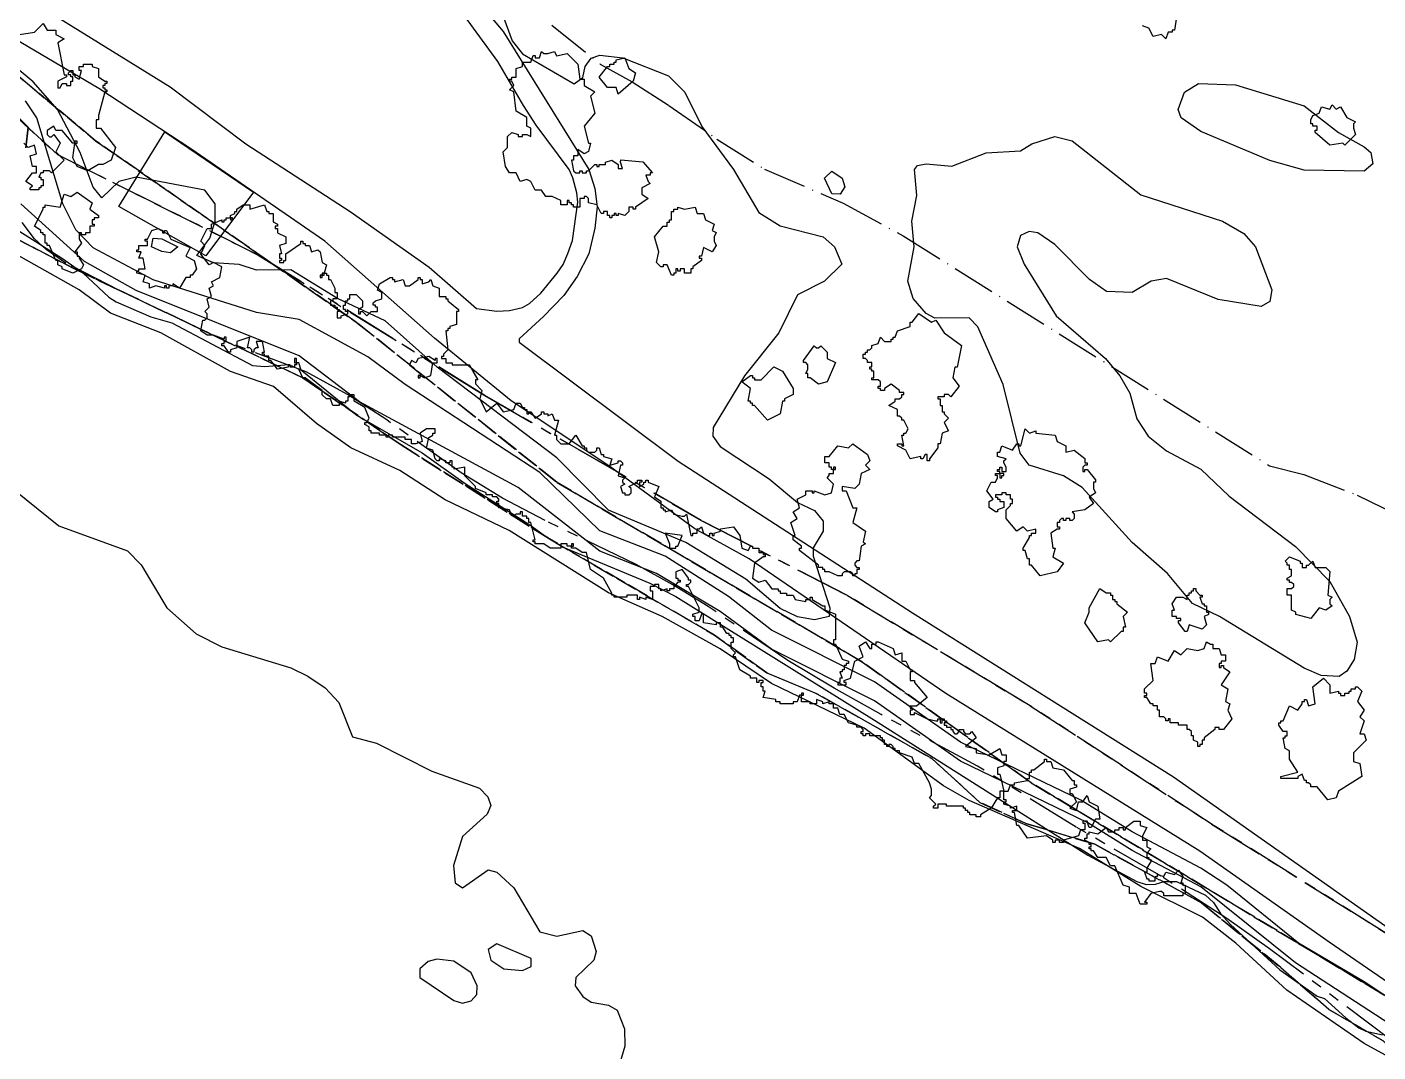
# Model space of a CAD drawing. Header units: metres. Extents: x -400 to 800, y -650 to 500.
# Drawn here: x 329.3 to 487.8, y 183.4 to 303.6 of the extents above; entities that cross this region are included whole.
import ezdxf

# ---------------------------------------------------------------- set-up
doc = ezdxf.new("R2010")
doc.units = ezdxf.units.M
doc.header["$LTSCALE"] = 2
for name, pattern in [('DASHDOT', [3.556, 2.54, -0.508, 0, -0.508]), ('DASHED', [1.524, 1.27, -0.254]), ('PHANTOM', [6.35, 3.175, -0.635, 0.635, -0.635, 0.635, -0.635])]:
    doc.linetypes.add(name, pattern=pattern)
for name, color, linetype in [('SITE-FLOOD-LIMIT', 5, 'DASHED'), ('SITE-PATH', 84, 'CONTINUOUS'), ('SITE-PROPERTY', 7, 'PHANTOM'), ('SITE-ROAD-GRAVEL', 32, 'CONTINUOUS'), ('SITE-SETBACK-WATER', 1, 'DASHDOT'), ('SITE-TREE-CANOPY', 94, 'CONTINUOUS'), ('SITE-WATER-EDGE', 5, 'CONTINUOUS'), ('TOPO-CONTOUR-MAJOR', 8, 'CONTINUOUS'), ('TOPO-CONTOUR-MINOR', 9, 'CONTINUOUS')]:
    doc.layers.add(name, color=color, linetype=linetype)

msp = doc.modelspace()

# ---------------------------------------------------------------- linework, layer by layer
at = {"layer": 'SITE-FLOOD-LIMIT'}
for points in [[(603.5, 79.19), (581.12, 109.23), (563.36, 131.27), (532.75, 157.95), (509.95, 177.25), (447.14, 214.98), (427.34, 229.14), (391.5, 250.21), (367.92, 269.01), (337.35, 290.27), (322.37, 302.81)], [(322.37, 302.81), (337.35, 290.27), (367.92, 269.01), (391.5, 250.21), (427.34, 229.14), (447.14, 214.98), (509.95, 177.25), (532.75, 157.95), (563.36, 131.27), (581.12, 109.23), (603.5, 79.19)], [(327.7, 293.6), (329.42, 291.88), (329.18, 289.43)], [(329.18, 289.43), (329.42, 291.88), (327.7, 293.6)], [(328.32, 278.64), (334.94, 275.21), (361.66, 262.46), (373.19, 254.61), (390.6, 243.58), (409.97, 232.3), (416.1, 227.88), (421.98, 225.43), (435.47, 217.83), (441.11, 212.68), (446.5, 210.23), (454.59, 207.78), (467.1, 200.91), (476.42, 193.31), (482.05, 188.41), (488.43, 184.73), (494.31, 179.09), (505.35, 171.49), (533.06, 149.42), (539.92, 142.06), (561.5, 120.24), (568.85, 111.91), (576.95, 100.87), (592.64, 78.56)], [(592.64, 78.56), (576.95, 100.87), (568.85, 111.91), (561.5, 120.24), (539.92, 142.06), (533.06, 149.42), (505.35, 171.49), (494.31, 179.09), (488.43, 184.73), (482.05, 188.41), (476.42, 193.31), (467.1, 200.91), (454.59, 207.78), (446.5, 210.23), (441.11, 212.68), (435.47, 217.83), (421.98, 225.43), (416.1, 227.88), (409.97, 232.3), (390.6, 243.58), (373.19, 254.61), (361.66, 262.46), (334.94, 275.21), (328.32, 278.64)]]:
    msp.add_lwpolyline(points, dxfattribs=at)
at = {"layer": 'SITE-PATH'}
for points in [[(378.86, 310.55), (385.18, 303.08), (395.21, 286.91), (395.92, 284.69), (396.21, 282.54), (395.93, 280.01), (395.22, 277.01), (393.84, 274.37), (392.27, 272.11), (389.91, 269.68), (387.05, 267.06), (387.04, 266.64), (405.71, 252.7), (433.2, 234.91), (463.81, 215.67), (508.81, 184.08)], [(330.1, 306.5), (346.11, 296.61), (354.97, 289.9), (367.21, 281.99), (376.48, 275.43), (382.05, 270.6), (384.43, 270.27), (385.92, 270.38), (387.43, 270.7), (388.28, 271.17), (389.6, 272.39), (391.51, 274.75), (392.2, 275.77), (392.76, 277.04), (393.31, 278.56), (393.92, 283.08), (393.82, 284.17), (393.35, 285.93), (392.9, 286.9), (389.03, 292.11), (387.54, 294.42), (384.53, 299.56), (380.63, 304.9)], [(595.91, 89.56), (589.87, 98.51), (583.58, 107.09), (576.66, 115.99), (568.11, 126.19), (548.11, 145.34), (528.35, 162.3), (496.1, 186.69), (482.07, 196.3), (466.93, 206.98), (437.11, 225.46), (414.02, 241.23), (407.65, 244.77), (397.67, 252.08), (386.11, 259.79), (377.11, 267.12), (364.23, 278.48), (348.51, 289.34), (337.71, 296.41), (325.67, 303.46)]]:
    msp.add_lwpolyline(points, dxfattribs=at)
at = {"layer": 'SITE-PROPERTY'}
for points in [[(306.77, 312.69), (332.86, 288.64), (356.42, 276.87), (383.01, 260.4), (408.41, 245.76), (425.59, 236.93), (447.01, 224.02), (468.48, 210.03), (489.06, 197.17), (511.79, 180.42), (532.69, 163.51), (556.63, 140.42), (580.03, 115.54), (620.81, 58.51)], [(620.81, 58.51), (580.03, 115.54), (556.63, 140.42), (532.69, 163.51), (511.79, 180.42), (489.06, 197.17), (468.48, 210.03), (447.01, 224.02), (425.59, 236.93), (408.41, 245.76), (383.01, 260.4), (356.42, 276.87), (332.86, 288.64), (306.77, 312.69)], [(489.24, 184.9), (475.1, 195.53), (470.09, 199.07), (462.37, 204.04), (452.41, 209.78), (440.83, 216.95), (429.51, 222.99), (424.02, 226.1), (418.59, 229.34), (409.24, 235.64), (405.06, 238.18), (400.76, 240.57), (390.1, 245.74), (385.09, 248.38), (380.25, 251.33), (371.51, 257.53), (366.89, 260.51), (362.06, 263.16), (352.92, 266.62), (340.17, 272.7), (333.87, 275.92), (331.55, 277.52), (330.18, 278.77), (328.73, 280.68)]]:
    msp.add_lwpolyline(points, dxfattribs=at)
at = {"layer": 'SITE-ROAD-GRAVEL'}
msp.add_lwpolyline([(350.27, 276.78), (340.09, 282.57), (345.46, 291.33), (355.86, 284.25)], close=True, dxfattribs=at)
at = {"layer": 'SITE-SETBACK-WATER'}
msp.add_lwpolyline([(390.89, 303.83), (396.56, 299.27), (400.29, 297.18), (404.62, 294.42), (410.25, 290.47), (415.83, 286.95), (425.07, 282.94), (432.09, 279.13), (475.1, 252.16), (479.12, 251.12), (485.39, 248.72), (490.93, 246.01)], dxfattribs=at)
at = {"layer": 'SITE-TREE-CANOPY'}
for points in [[(464.18, 304.75), (463.93, 303.24), (463.68, 303.24), (463.68, 302.99), (463.18, 302.99), (462.93, 302.24), (462.43, 302.74), (461.43, 302.49), (460.93, 303.49), (460.18, 303.74)], [(328.43, 302.74), (330.18, 303), (331.18, 304), (331.68, 303.24), (332.68, 303.24), (332.68, 302.74), (333.68, 302.24), (332.93, 301.74), (333.68, 297.99), (333.93, 297.99), (333.93, 297.75), (332.93, 297.25), (332.93, 296.49), (333.18, 296.49), (333.43, 296.99), (333.93, 296.99), (333.93, 296.75), (334.43, 296.75), (334.43, 297.25), (334.68, 297.25), (334.68, 297.75), (334.43, 297.75), (334.43, 297.99), (334.18, 297.99), (334.18, 298.25), (334.43, 298.49), (334.68, 298.49), (334.68, 297.99), (334.93, 297.99), (334.93, 297.75), (335.43, 297.49), (335.68, 298.49), (335.43, 298.49), (335.43, 298.99), (335.93, 298.99), (335.93, 299.25), (336.93, 299.25), (336.93, 298.99), (337.68, 298.75), (337.68, 297.75), (338.43, 297.25), (338.68, 297.25), (338.68, 296.99), (338.43, 296.99), (338.43, 296.74), (338.18, 296.74), (338.18, 296.49), (338.43, 296.49), (338.43, 296.24), (338.68, 296.24), (338.68, 295.99), (338.43, 295.99), (337.68, 293.24), (337.68, 292.74), (337.43, 292.74), (337.43, 291.74), (337.93, 291.74), (339.68, 289.49), (339.18, 287.99), (338.18, 287.49), (337.68, 287.49), (336.43, 286.74), (335.18, 287.25), (334.68, 288.25), (334.93, 289.99), (334.68, 289.99), (333.43, 291.49), (332.68, 291.49), (332.43, 292), (331.68, 291.49), (331.68, 290.99), (331.93, 290.74), (332.18, 290.74), (332.43, 290.99), (333.18, 289.99), (332.68, 288.99), (333.68, 287.99), (332.18, 286.49), (331.93, 286.74), (331.18, 286.74), (331.18, 286.49), (330.93, 286.49), (330.68, 285.99), (330.93, 285.99), (330.93, 285.74), (331.18, 285.74), (331.18, 284.99), (330.93, 284.99), (330.93, 284.74), (330.68, 284.74), (330.68, 284.5), (329.68, 284.5), (329.68, 284.74), (329.93, 284.99), (329.18, 285.49), (329.93, 286.49), (330.43, 286.49), (330.43, 287.25), (329.93, 287.25), (329.68, 288.49), (330.43, 288.75), (330.18, 289.74), (329.43, 289.49), (328.93, 289.99)]]:
    msp.add_lwpolyline(points, dxfattribs=at)
for points in [[(402.68, 286.5), (402.43, 286.5), (402.43, 286.24), (401.93, 286.24), (402.18, 285.49), (402.43, 285.24), (401.43, 284.74), (401.43, 283.99), (402.18, 283.49), (400.68, 282.49), (400.68, 282.25), (400.43, 282.25), (400.43, 282.49), (399.93, 282.49), (399.93, 281.99), (399.43, 281.49), (398.68, 281.75), (398.68, 281.49), (398.43, 281.49), (398.43, 281.75), (398.18, 281.75), (398.18, 281.49), (397.93, 281.49), (397.93, 281.25), (397.68, 281.25), (397.68, 281.49), (397.43, 281.49), (397.43, 281.99), (396.93, 281.99), (396.93, 281.75), (396.68, 281.75), (396.18, 282.75), (395.18, 282.99), (395.18, 283.49), (394.93, 283.75), (394.68, 283.75), (394.68, 283.49), (394.18, 283.49), (394.18, 282.49), (393.43, 282.49), (393.43, 282.75), (393.18, 282.75), (393.18, 282.99), (392.93, 282.99), (392.93, 283.25), (392.68, 283.25), (392.68, 282.75), (391.93, 282.75), (391.93, 283.25), (390.93, 283.75), (390.18, 283.75), (389.68, 284.49), (388.93, 284.49), (388.43, 285.49), (387.93, 285.74), (387.18, 285.49), (386.68, 286.5), (385.93, 286.5), (385.43, 287.24), (385.18, 288.99), (385.68, 289.49), (385.68, 290.75), (386.18, 291.25), (386.93, 290.99), (386.93, 290.75), (387.43, 290.75), (387.43, 290.99), (387.93, 290.99), (388.43, 290.75), (388.43, 291.75), (387.93, 291.99), (387.93, 292.99), (386.68, 293.74), (386.43, 296), (385.93, 296.24), (386.43, 296.74), (386.18, 297.24), (385.93, 297.24), (385.93, 297.5), (386.18, 297.5), (386.18, 297.74), (386.68, 297.74), (386.68, 298.74), (387.43, 298.99), (387.43, 299.49), (388.43, 299.49), (388.68, 300.25), (388.93, 300.25), (388.93, 299.99), (389.43, 299.99), (389.68, 300.75), (389.93, 300.49), (390.43, 300.49), (391.18, 300.75), (391.43, 300.24), (392.68, 300.49), (393.93, 299.24), (394.18, 297.5), (394.68, 297.5), (394.68, 296.74), (395.93, 296), (395.43, 295.49), (395.93, 293.49), (394.68, 291.99), (395.18, 289.99), (395.43, 289.99), (395.18, 289), (394.68, 288.74), (393.93, 289.24), (393.93, 288.5), (393.43, 288.5), (393.43, 288), (393.18, 288), (393.43, 286.74), (393.68, 286.5), (394.18, 286.5), (394.18, 286.74), (394.43, 286.74), (394.43, 286.5), (394.93, 286.5), (394.93, 286.74), (395.18, 286.74), (395.93, 287.5), (396.18, 287.5), (396.18, 287.24), (396.43, 287.24), (396.43, 287.5), (397.18, 287.5), (397.18, 287.74), (397.93, 288), (398.68, 287.5), (398.68, 287), (399.18, 287), (398.93, 287.74), (398.97, 288.04), (401.55, 287.8)], [(398.68, 295.74), (398.43, 296.5), (397.43, 296.5), (396.43, 297.74), (397.43, 298.99), (397.68, 298.99), (397.68, 299.24), (398.18, 299.24), (398.18, 299.49), (398.43, 299.49), (398.43, 299.74), (399.43, 299.99), (399.93, 298.74), (400.68, 298.24), (400.43, 297.24)], [(482.93, 293.99), (483.43, 294.24), (484.18, 293), (485.18, 292.5), (484.93, 292.24), (484.93, 291.74), (485.18, 291), (483.93, 289.74), (483.68, 289.99), (482.18, 289.74), (480.43, 291.24), (480.43, 291.5), (480.68, 291.5), (480.68, 292), (480.18, 292), (480.18, 292.24), (479.93, 292.24), (479.93, 292.74), (480.18, 293.24), (480.93, 293.49), (481.18, 294.24), (482.18, 293.99), (482.43, 294.49)], [(335.18, 289.99), (335.18, 290.24), (334.93, 290.24), (334.93, 289.99)], [(336.93, 283), (336.68, 282.24), (337.68, 281.49), (337.68, 281.24), (337.18, 281.24), (337.18, 280.99), (336.93, 280.99), (336.93, 280.49), (337.18, 280.49), (337.18, 280.25), (336.68, 280.25), (336.68, 279.49), (336.18, 279.49), (336.18, 279.25), (335.68, 279.25), (335.68, 279.49), (335.43, 279.49), (335.43, 278.75), (335.68, 278.25), (334.93, 277.25), (335.18, 277.25), (335.18, 276.74), (335.43, 276.74), (335.43, 276.49), (335.93, 275.74), (335.68, 275.24), (334.68, 274.74), (333.43, 275.24), (333.43, 275.49), (332.93, 275.74), (332.93, 276.24), (332.68, 276.24), (331.93, 277.99), (331.68, 277.99), (331.68, 278.25), (331.43, 278.25), (331.43, 279.25), (331.18, 279.25), (331.18, 279.49), (330.93, 279.49), (330.93, 279.75), (330.18, 280.24), (331.18, 282.24), (331.18, 282.5), (331.43, 282.5), (331.43, 282.74), (333.18, 282.5), (333.68, 284), (334.43, 283.74), (335.18, 284.24)], [(353.18, 281.49), (353.68, 281.74), (353.68, 281.99), (353.93, 281.99), (353.93, 282.24), (354.68, 282.74), (355.43, 282.74), (355.43, 282.24), (357.18, 282.74), (357.43, 281.99), (357.68, 281.99), (357.68, 281.75), (358.18, 281.75), (358.18, 280.75), (358.68, 280.49), (358.68, 280.25), (358.43, 280.25), (358.43, 279.99), (358.68, 279.99), (358.68, 279.49), (359.68, 278.99), (359.68, 278.24), (358.93, 277.99), (359.18, 277), (358.93, 277), (358.93, 276.5), (359.18, 276.5), (359.18, 276.24), (358.93, 276.24), (358.93, 276), (359.43, 276), (359.43, 276.24), (359.68, 276.24), (359.68, 277), (361.43, 278.24), (361.43, 278.49), (361.68, 278.49), (361.68, 278.24), (361.93, 278.24), (361.93, 277.99), (362.43, 277.99), (362.68, 277.24), (363.43, 277.49), (363.68, 277.24), (363.93, 276), (364.43, 275.74), (364.18, 274.74), (364.43, 274.74), (364.43, 274.5), (364.68, 274.5), (364.68, 273.99), (364.93, 273.99), (365.43, 272.99), (365.43, 272.49), (365.68, 272.49), (365.68, 271.75), (365.18, 271.75), (365.18, 271.49), (364.93, 271.49), (364.93, 270.99), (365.43, 270.99), (365.43, 270.75), (365.68, 270.75), (365.68, 270.49), (365.93, 270.49), (365.93, 270.25), (365.68, 270.25), (365.68, 269.49), (366.18, 269.49), (366.18, 269.75), (366.93, 269.99), (366.93, 270.25), (366.68, 270.25), (366.68, 270.49), (366.43, 270.49), (366.43, 270.99), (366.68, 270.99), (366.68, 271.49), (366.93, 271.49), (366.93, 271.75), (367.18, 271.75), (367.18, 272.25), (367.93, 272.25), (368.68, 271.49), (368.68, 270.75), (368.18, 270.49), (368.18, 269.99), (368.43, 269.99), (368.43, 270.25), (368.68, 270.25), (369.18, 269.75), (369.68, 270.25), (370.43, 270.25), (370.43, 270.75), (370.18, 270.75), (370.18, 270.99), (369.93, 270.99), (369.93, 271.25), (370.18, 271.49), (370.93, 271.75), (370.93, 272.49), (370.43, 272.75), (370.68, 273.49), (371.93, 274.24), (372.18, 274.24), (372.18, 273.99), (372.43, 273.99), (372.43, 273.74), (373.43, 273.99), (373.68, 273.24), (374.18, 273.24), (375.18, 273.99), (375.18, 274.24), (375.43, 274.24), (375.43, 273.99), (375.68, 273.99), (375.68, 273.49), (376.43, 273.74), (376.68, 273.99), (376.93, 273.25), (377.68, 272.99), (377.68, 271.99), (378.43, 271.99), (378.43, 271.75), (378.68, 271.75), (378.68, 271.49), (379.93, 270.49), (379.93, 270.24), (379.68, 270.24), (379.68, 268.74), (378.93, 268.5), (378.93, 268.24), (378.68, 268.24), (378.68, 268), (378.43, 268), (378.68, 265.74), (378.18, 265.24), (378.18, 264.99), (377.93, 264.99), (377.93, 264.74), (378.43, 264.74), (378.43, 264.24), (379.18, 264.24), (379.18, 263.99), (381.18, 263.99), (382.18, 262.25), (381.93, 262.25), (381.93, 261.75), (382.68, 260.99), (382.43, 259.99), (383.18, 258.5), (384.43, 259.49), (385.18, 258.5), (386.43, 258.74), (386.68, 259.49), (387.18, 259.49), (387.43, 259), (387.68, 259), (387.68, 258.74), (387.93, 258.74), (387.93, 258.24), (388.18, 258.24), (388.18, 258.5), (388.43, 258.5), (388.93, 257.74), (389.68, 258.24), (389.68, 258.5), (389.93, 258.5), (389.93, 258.24), (390.43, 258.24), (390.43, 258), (390.93, 258.24), (391.18, 257.5), (391.68, 257.5), (391.18, 255.74), (391.43, 255.74), (391.43, 255.24), (391.93, 254.74), (392.93, 254.75), (393.68, 255.74), (394.43, 254.49), (394.68, 254.49), (394.68, 254.25), (394.93, 254.25), (394.93, 253.99), (395.18, 253.75), (395.93, 253.75), (396.18, 253.99), (396.18, 254.25), (396.43, 254.25), (396.68, 253.49), (396.93, 253.49), (396.93, 253.25), (397.93, 252.99), (397.68, 252.25), (398.68, 252.49), (398.68, 252.75), (398.93, 252.75), (399.18, 252.49), (399.18, 252.25), (398.93, 252.25), (398.68, 250.99), (399.43, 250.74), (399.18, 250.49), (399.18, 250.24), (399.43, 250), (398.93, 249.74), (399.18, 249), (399.43, 249), (399.43, 248.74), (399.93, 248.74), (400.18, 249), (400.18, 249.5), (399.93, 249.74), (400.93, 250.24), (400.93, 250.49), (401.43, 250.49), (401.43, 250.24), (401.18, 250.24), (401.18, 249.74), (401.68, 250), (401.68, 250.24), (401.93, 250.24), (401.93, 250.49), (402.18, 250.49), (402.18, 250.24), (403.43, 249.74), (402.93, 248.5), (403.68, 248), (403.68, 247.24), (403.93, 247.24), (403.93, 246.99), (404.18, 246.99), (404.18, 246.74), (404.93, 246.99), (405.18, 246.49), (406.18, 246.24), (406.43, 246.24), (406.68, 246.49), (407.18, 243.99), (407.43, 243.99), (407.43, 244.25), (407.93, 244.25), (407.93, 244.75), (408.18, 244.75), (408.43, 244.99), (408.68, 244.25), (409.18, 243.99), (409.43, 243.99), (409.43, 244.25), (409.68, 244.25), (409.68, 243.99), (409.93, 243.99), (409.93, 244.25), (410.68, 244.49), (410.68, 244.75), (412.18, 244.99), (412.93, 243.99), (413.18, 242.49), (413.93, 242.24), (414.18, 242.74), (414.43, 242.74), (414.43, 242.49), (415.18, 242.49), (415.18, 241.99), (415.68, 241.99), (415.68, 241.74), (415.93, 241.74), (415.93, 241.49), (415.68, 241.49), (414.68, 240.74), (414.43, 239), (415.18, 238.5), (415.93, 238.74), (416.68, 237.74), (417.43, 237.74), (417.43, 237.49), (417.68, 237.49), (417.68, 237.24), (418.43, 237.24), (418.43, 236.99), (419.18, 236.99), (419.43, 236.49), (420.68, 236.25), (420.68, 236.49), (421.18, 236.49), (421.18, 236.75), (421.43, 236.75), (421.43, 236.49), (422.68, 235.75), (422.93, 235.75), (422.93, 235.25), (424.18, 234.75), (424.18, 231.74), (423.93, 231.74), (423.93, 231.24), (424.18, 231.24), (424.93, 229.5), (425.68, 229.24), (425.68, 228.99), (425.43, 228.99), (425.43, 228.74), (425.18, 228.74), (425.18, 228.24), (424.93, 228.24), (424.93, 227.99), (424.68, 227.99), (424.93, 227.25), (424.68, 227.25), (424.68, 226.75), (424.43, 226.75), (424.43, 226.49), (425.43, 226.49), (425.43, 226.75), (425.18, 226.75), (425.18, 226.99), (425.93, 227.25), (426.43, 229.24), (427.43, 229.74), (426.93, 231), (427.68, 231.5), (428.18, 230.74), (428.43, 230.74), (428.43, 231.24), (428.93, 231.24), (428.93, 231.5), (429.18, 231.5), (430.93, 230.74), (431.18, 230), (431.93, 230.24), (431.93, 229.24), (432.43, 229.24), (432.93, 228.24), (433.18, 228.24), (433.18, 227.99), (432.93, 227.99), (432.93, 226.99), (433.43, 226.99), (433.43, 226.75), (434.93, 224.99), (433.68, 223.99), (432.93, 223.99), (432.93, 223.74), (433.18, 223.74), (433.18, 223.49), (432.93, 223.49), (432.93, 222.99), (433.43, 222.99), (433.43, 223.24), (434.93, 222.5), (435.93, 222.24), (436.18, 222.24), (436.18, 222.5), (436.43, 222.5), (436.43, 222), (436.68, 222), (436.68, 222.5), (436.93, 222.5), (436.93, 222.24), (437.18, 222.24), (437.18, 222), (436.93, 222), (436.93, 221.74), (437.18, 221.74), (437.18, 221.5), (437.68, 221.5), (437.68, 221.24), (437.93, 221.24), (437.93, 221), (438.18, 220.74), (438.43, 220.74), (438.68, 221), (438.68, 221.24), (439.18, 221.24), (439.18, 221), (439.43, 220.74), (439.93, 220.74), (440.18, 221), (440.68, 220.24), (439.43, 219.24), (440.68, 218.99), (440.68, 218.49), (442.18, 218.25), (443.43, 218.99), (443.68, 218.25), (444.18, 218.25), (444.18, 217.49), (443.93, 217.49), (443.93, 216.99), (443.18, 216.75), (443.18, 215.99), (443.43, 215.99), (443.93, 213.99), (443.43, 213.99), (443.43, 213.24), (443.18, 213.24), (442.43, 212), (441.18, 211.24), (441.18, 211), (440.68, 211), (440.68, 211.24), (439.93, 211.24), (439.93, 211.5), (439.68, 211.5), (439.68, 211.74), (439.43, 211.74), (439.43, 212), (439.18, 212), (439.18, 212.24), (437.18, 212.24), (437.18, 212.5), (436.18, 212.5), (436.18, 212), (435.68, 212), (435.68, 212.24), (435.93, 212.5), (435.18, 213.24), (435.43, 213.49), (435.43, 214.24), (435.18, 214.99), (433.93, 217.25), (433.43, 217.25), (433.18, 217.99), (431.68, 218.49), (431.68, 218.74), (431.18, 218.74), (431.18, 218.99), (430.93, 218.99), (430.93, 219.24), (430.68, 219.49), (430.43, 219.49), (430.43, 219.24), (430.18, 219.24), (430.18, 219.49), (429.93, 219.49), (429.93, 220), (429.68, 220), (429.68, 220.24), (429.43, 220.24), (429.43, 220.5), (428.18, 220.5), (428.18, 220.74), (427.68, 220.74), (427.68, 220.5), (427.43, 220.5), (427.43, 220.74), (427.18, 220.74), (427.18, 221), (427.43, 221), (427.43, 221.24), (427.18, 221.5), (426.68, 221.5), (426.68, 221.74), (425.68, 222), (425.18, 222.99), (424.68, 222.99), (424.43, 223.74), (423.93, 223.74), (423.93, 224.25), (423.43, 224.25), (423.43, 224.49), (422.68, 224.25), (422.68, 224.49), (421.93, 224.75), (421.93, 224.25), (421.18, 224.25), (421.18, 224.49), (420.18, 224.49), (420.18, 225.25), (419.93, 225.25), (419.68, 224.49), (419.18, 224.49), (419.18, 224.25), (417.68, 224.25), (417.68, 224.49), (417.18, 224.49), (417.18, 224.75), (415.68, 224.99), (415.93, 225.75), (415.68, 225.75), (415.68, 226.25), (415.43, 226.25), (415.43, 226.75), (415.68, 226.75), (415.68, 226.99), (415.18, 226.99), (415.18, 226.75), (414.93, 226.75), (414.93, 227.24), (414.18, 227.24), (414.18, 227.49), (412.93, 228.24), (412.43, 229.74), (412.18, 229.74), (412.18, 230), (412.43, 230.24), (411.93, 230.74), (411.93, 231.49), (412.18, 231.49), (412.18, 231.99), (411.93, 231.99), (411.93, 232.24), (411.68, 232.24), (411.68, 232.49), (411.43, 232.49), (410.93, 233.25), (410.68, 233.25), (410.68, 233.75), (410.18, 233.75), (410.18, 233.49), (408.68, 233.75), (408.68, 234.75), (408.43, 234.75), (408.18, 233.99), (407.68, 233.99), (407.68, 234.49), (407.43, 234.49), (407.43, 234.75), (408.18, 234.99), (408.18, 235.49), (406.93, 238), (406.68, 238), (406.68, 238.24), (406.93, 238.24), (407.18, 238.5), (407.18, 238.74), (406.93, 238.74), (406.93, 239), (406.18, 240), (405.43, 239.74), (405.43, 239), (405.68, 239), (405.68, 238.74), (405.93, 238.74), (405.93, 238.5), (405.68, 238.5), (405.43, 238.24), (405.43, 238), (405.18, 238), (405.18, 237.74), (404.68, 237.74), (404.68, 237.49), (404.43, 237.49), (404.43, 237.74), (403.68, 237.49), (403.68, 237.74), (403.43, 237.74), (403.43, 238.24), (402.93, 238.24), (402.93, 238), (402.43, 238), (402.43, 237.49), (402.68, 237.49), (402.68, 236.49), (401.93, 236.74), (401.93, 236.49), (401.18, 236.74), (401.18, 236.49), (400.93, 236.49), (400.93, 236.99), (399.68, 236.99), (399.68, 236.74), (398.18, 236.74), (398.18, 236.99), (397.93, 236.99), (397.93, 237.24), (396.93, 239), (395.43, 240), (394.93, 241.99), (394.43, 241.99), (393.68, 242.49), (393.18, 242.49), (393.18, 242.75), (392.68, 242.75), (392.68, 242.99), (391.93, 242.99), (391.93, 242.49), (390.68, 242.49), (389.93, 242.99), (388.93, 242.99), (388.93, 243.25), (388.68, 243.25), (388.68, 243.49), (388.93, 243.49), (388.43, 245.49), (388.18, 245.49), (388.18, 245.99), (387.93, 245.99), (387.93, 246.24), (387.43, 246.24), (387.43, 246.74), (387.18, 246.74), (387.18, 246.5), (386.68, 246.5), (386.18, 246.24), (385.93, 247), (384.68, 247.24), (384.68, 247.74), (384.43, 247.74), (384.43, 248), (384.68, 248), (384.68, 248.24), (384.43, 248.5), (383.93, 248.5), (383.93, 248.74), (383.18, 248.74), (383.18, 249), (381.93, 249.49), (381.93, 249.74), (380.68, 250.99), (380.68, 251.99), (379.43, 251.75), (379.43, 251.99), (379.18, 251.99), (379.18, 252.75), (378.93, 252.75), (378.93, 252.49), (378.43, 252.49), (378.43, 252.75), (377.68, 252.99), (377.68, 252.75), (377.43, 252.75), (377.18, 252.99), (376.93, 253.99), (376.18, 254.24), (376.43, 255.49), (376.93, 255.74), (376.93, 256), (377.18, 256), (377.18, 256.5), (376.18, 256.5), (375.43, 256), (375.68, 254.99), (374.93, 254.74), (374.43, 254.74), (374.43, 255.24), (373.68, 255.24), (373.68, 255.5), (372.18, 255.5), (372.18, 255.74), (371.68, 255.74), (371.68, 255.5), (371.43, 255.5), (371.43, 255.74), (370.68, 255.74), (370.68, 256), (369.68, 256), (369.68, 256.24), (369.43, 256.24), (369.43, 256.74), (368.93, 257), (368.93, 257.24), (369.18, 257.24), (369.43, 257.74), (368.93, 258.99), (367.68, 259.74), (367.68, 260.49), (367.18, 260.49), (367.18, 260.25), (366.93, 260.25), (366.93, 259.74), (366.68, 259.74), (366.68, 259.49), (365.93, 259.74), (365.93, 259.24), (365.18, 259.24), (364.93, 259.99), (364.43, 259.99), (363.93, 260.49), (363.93, 260.99), (361.93, 262.49), (361.68, 262.49), (361.18, 263.49), (361.43, 263.49), (361.18, 264.24), (360.93, 264.24), (360.93, 263.99), (360.68, 263.99), (360.68, 263.74), (360.18, 263.74), (360.18, 263.99), (359.93, 263.99), (359.93, 263.74), (358.68, 263.49), (357.93, 264.5), (357.68, 264.5), (357.68, 265), (357.18, 265), (357.18, 265.24), (356.93, 265.24), (356.93, 265.5), (357.18, 265.5), (356.93, 266.74), (356.18, 266.74), (356.43, 266), (356.18, 266), (355.93, 265.74), (355.93, 265.5), (355.68, 265.5), (355.68, 265.74), (355.43, 266), (355.18, 266), (355.43, 267.24), (353.93, 266.74), (353.93, 266), (353.18, 265.74), (353.18, 265.5), (352.93, 265.5), (352.43, 266.24), (352.18, 266.24), (352.18, 266.5), (352.43, 266.5), (352.43, 266.74), (352.68, 266.74), (352.68, 267.24), (352.43, 267.24), (352.43, 266.99), (351.18, 267.49), (350.43, 267.49), (349.68, 267.99), (349.93, 269.25), (350.18, 269.25), (350.43, 269.49), (350.43, 269.99), (350.18, 270.25), (350.68, 270.75), (350.43, 271.74), (350.93, 271.99), (350.68, 272.99), (351.18, 273.24), (350.93, 273.74), (351.93, 274.24), (352.18, 275.5), (351.18, 276), (350.68, 275.74), (349.68, 276.99), (350.18, 277.99), (349.68, 278.49), (350.43, 279.99), (350.93, 279.99), (350.93, 280.49), (352.18, 280.99), (352.18, 280.75), (352.43, 280.75), (352.43, 280.99), (352.68, 280.99), (352.68, 281.25), (353.18, 281.25)], [(407.93, 281.74), (408.68, 281.74), (408.93, 280.99), (409.93, 280.49), (409.68, 279.74), (410.18, 279.5), (409.93, 279), (409.93, 278.5), (410.18, 278), (409.68, 277.24), (408.68, 277.74), (408.43, 276.74), (408.18, 276.74), (408.18, 276.49), (408.43, 276.49), (408.43, 276.24), (407.43, 275.49), (407.43, 275.24), (407.18, 275.24), (407.18, 274.75), (406.43, 274.75), (406.43, 275.24), (405.93, 275.24), (405.93, 274.99), (405.68, 274.99), (405.68, 275.24), (405.43, 275.24), (405.43, 274.75), (405.18, 274.75), (405.18, 274.49), (404.93, 274.49), (404.43, 275.74), (403.93, 275.74), (403.93, 275.49), (403.68, 275.49), (403.18, 275.99), (403.43, 277.24), (402.93, 279), (403.93, 280.24), (404.43, 280.24), (404.43, 280.74), (404.68, 280.74), (404.68, 280.99), (404.93, 280.99), (404.93, 281.99), (405.18, 281.99), (405.18, 282.25), (405.68, 282.25), (405.68, 282.49), (406.43, 282.25), (407.68, 282.49)], [(353.18, 280.99), (353.43, 280.99), (353.43, 281.25), (353.18, 281.25)], [(345.18, 279.49), (345.43, 279.49), (345.43, 279.75), (345.68, 279.75), (346.18, 278.75), (348.43, 277.74), (347.93, 276.74), (348.93, 276.24), (349.18, 275.24), (348.68, 274.5), (348.43, 274.5), (348.43, 274.24), (347.93, 274.24), (347.18, 272.99), (346.43, 273.5), (346.43, 273.24), (345.93, 273.24), (345.93, 272.99), (345.68, 272.99), (345.68, 273.24), (345.43, 273.24), (345.43, 272.99), (344.43, 273.24), (343.68, 273), (343.68, 273.5), (342.93, 273.74), (343.18, 274.5), (342.18, 274.74), (342.18, 275), (342.43, 275), (342.43, 275.24), (343.18, 275.24), (342.93, 276.49), (342.43, 276.49), (342.68, 277.24), (342.18, 277.24), (342.18, 277.49), (342.43, 277.49), (342.43, 277.99), (343.43, 277.99), (343.43, 278.49), (343.18, 278.49), (343.18, 278.75), (343.43, 278.75), (343.93, 279.75), (344.68, 279.99), (345.18, 279.75)], [(363.68, 274.5), (363.68, 274.24), (363.93, 274.24), (363.93, 274.5)], [(363.93, 274.74), (363.93, 274.5), (364.18, 274.5), (364.18, 274.74)], [(435.43, 269), (435.93, 269.24), (436.93, 267.74), (438.93, 266.25), (438.43, 263.74), (438.18, 263.74), (437.93, 262.49), (438.68, 261.5), (437.68, 260.24), (437.43, 260.5), (436.93, 260.5), (436.93, 260.24), (436.18, 260.24), (436.18, 260), (436.43, 260), (436.43, 259.24), (436.68, 259.24), (436.68, 258.49), (436.93, 258.49), (436.93, 258.24), (437.43, 257.74), (436.93, 257.24), (437.43, 256.25), (436.68, 255.99), (436.43, 254.75), (436.18, 254.75), (436.18, 254.25), (435.18, 252.99), (435.18, 252.74), (434.93, 252.74), (434.93, 253.49), (434.68, 253.49), (434.43, 252.99), (434.18, 252.99), (434.18, 253.24), (432.93, 252.99), (432.43, 253.99), (431.43, 254.49), (431.43, 254.75), (431.93, 254.75), (431.93, 254.49), (432.18, 254.49), (431.93, 255.75), (432.18, 255.75), (432.18, 255.99), (432.43, 255.99), (432.68, 256.49), (432.18, 257.49), (431.93, 257.49), (431.93, 257.74), (431.68, 257.99), (431.43, 257.99), (431.43, 258.74), (430.43, 259.24), (431.18, 259.74), (431.18, 260), (431.68, 260), (431.93, 260.24), (431.93, 260.5), (432.18, 260.5), (432.18, 260.74), (431.68, 260.74), (431.68, 261), (430.68, 261.74), (429.93, 261.24), (429.93, 261), (429.43, 261), (429.43, 261.24), (429.18, 261.24), (429.18, 261.5), (429.43, 261.5), (429.43, 261.99), (429.18, 262.24), (428.43, 262.24), (428.43, 262.49), (428.68, 262.49), (428.68, 263.24), (428.43, 263.24), (428.43, 263.49), (428.18, 263.49), (428.18, 263.75), (428.43, 263.75), (428.43, 264.25), (427.93, 264.25), (427.93, 264.49), (427.68, 264.75), (427.43, 264.75), (427.43, 265.25), (427.68, 265.25), (427.68, 265.49), (427.93, 265.49), (427.93, 265.75), (428.18, 265.75), (428.43, 265.99), (428.43, 266.25), (429.18, 266.49), (429.43, 267.24), (429.93, 266.74), (430.68, 266.74), (430.68, 266.99), (430.93, 266.99), (430.93, 267.24), (431.18, 267.24), (431.43, 267.99), (432.93, 268.49), (432.93, 269), (433.18, 269), (433.93, 270)], [(360.93, 264.74), (360.68, 264.74), (360.68, 264.24), (360.93, 264.24)], [(375.93, 262.49), (376.68, 262.75), (376.93, 264.24), (377.43, 264.24), (377.43, 264.74), (377.18, 264.74), (377.18, 264.49), (376.43, 264.99), (375.18, 264.74), (374.93, 264.24), (374.43, 264.49), (374.18, 263.99), (375.43, 262.99), (375.43, 262.75)], [(423.18, 265.49), (423.18, 264.75), (424.18, 264.25), (423.18, 261.99), (422.18, 261.74), (421.18, 262.49), (420.93, 262.49), (420.93, 262.99), (420.68, 262.99), (420.93, 263.49), (420.93, 263.99), (420.68, 264.25), (420.43, 264.25), (420.43, 264.49), (421.68, 266.24), (421.93, 265.99), (422.18, 265.99), (422.43, 266.24)], [(419.18, 261.24), (419.18, 260.5), (418.18, 260), (418.18, 259.74), (417.93, 259.74), (417.68, 258.24), (416.18, 257.49), (414.68, 259.24), (414.43, 259.24), (414.43, 259.5), (414.18, 259.5), (414.18, 259.74), (413.93, 259.74), (414.18, 261.24), (413.18, 261.99), (414.18, 262.75), (414.43, 262.75), (414.43, 262.49), (414.68, 262.49), (414.68, 262.24), (415.43, 262.24), (416.93, 263.75), (417.93, 263.25)], [(375.18, 262.75), (375.18, 262.49), (375.43, 262.49), (375.43, 262.75)], [(443.43, 251.5), (443.18, 251.5), (443.18, 251.74), (443.43, 251.74), (443.43, 252), (443.68, 252), (443.68, 251.5), (444.18, 251.5), (444.18, 252), (443.93, 252.5), (443.93, 252.74), (444.18, 252.99), (443.18, 253.24), (443.18, 253.74), (443.43, 253.74), (443.68, 254.49), (444.93, 253.99), (445.43, 254.75), (445.68, 254.75), (445.68, 254.49), (445.93, 254.49), (446.43, 256.49), (446.93, 255.99), (447.68, 256.25), (447.68, 255.99), (449.93, 255.75), (450.18, 254.99), (451.18, 254.49), (451.18, 253.74), (452.18, 253.99), (453.43, 253), (453.43, 252.5), (453.68, 252.5), (453.68, 252.24), (453.43, 252.24), (453.18, 252), (453.18, 251.5), (453.43, 251.5), (453.43, 251.74), (453.68, 251.74), (454.68, 250.5), (454.68, 250.24), (454.43, 250.24), (454.43, 249.49), (454.68, 248.99), (453.93, 248.49), (454.43, 247.75), (453.43, 246.99), (451.93, 246.75), (452.18, 246.49), (452.18, 245.99), (451.93, 245.75), (451.68, 245.75), (451.68, 245.99), (451.18, 245.99), (451.18, 245.75), (450.93, 245.75), (450.93, 245.99), (450.68, 245.99), (450.43, 245.75), (450.43, 245.49), (450.18, 245.49), (450.18, 244.99), (450.43, 244.99), (450.43, 244.74), (450.18, 244.74), (449.43, 244.24), (449.68, 242.5), (449.93, 242.5), (449.68, 241.5), (450.93, 240.74), (450.18, 239.74), (448.18, 239.24), (447.18, 240.5), (446.93, 240.5), (446.93, 241.24), (446.68, 241.24), (446.43, 242.24), (446.18, 242.24), (446.18, 242.5), (446.93, 243.74), (446.93, 243.99), (447.18, 243.99), (447.18, 244.24), (447.68, 244.24), (447.68, 244.74), (446.68, 244.49), (446.18, 244.99), (445.43, 244.49), (444.18, 245.99), (444.18, 246.99), (444.68, 247.49), (444.68, 247.75), (444.93, 247.75), (444.93, 248.24), (444.68, 248.24), (444.68, 248.74), (444.18, 248.74), (444.18, 248.99), (443.68, 248.99), (443.68, 248.74), (442.93, 248.74), (442.93, 248.49), (443.18, 248.49), (443.18, 248.24), (443.43, 248.24), (443.43, 247.99), (443.93, 247.99), (443.93, 247.25), (443.18, 246.99), (443.18, 246.75), (442.93, 246.75), (442.18, 247.25), (442.18, 247.99), (442.68, 248.24), (441.93, 249.24), (442.43, 250.24), (442.93, 250.24), (443.18, 250.74), (443.18, 251), (442.93, 251), (442.93, 251.24), (443.43, 251.24)], [(423.68, 251.74), (423.68, 251.99), (423.43, 251.99), (423.43, 252.49), (422.93, 252.49), (422.93, 253.24), (423.43, 253.24), (424.43, 254.49), (425.68, 254.25), (426.18, 254.75), (427.93, 253.49), (428.18, 252.74), (427.68, 252.24), (428.18, 251.74), (427.18, 251.24), (426.93, 250), (426.43, 249.5), (424.93, 249.74), (424.93, 249.24), (425.43, 249.24), (426.18, 247.24), (426.68, 247.24), (426.18, 245.49), (427.68, 244.49), (427.43, 243.24), (427.68, 242.99), (427.18, 242.74), (426.93, 241), (426.68, 241), (426.43, 240.74), (426.43, 240.5), (426.68, 240.24), (426.93, 240.24), (426.93, 240), (426.68, 240), (426.68, 239.5), (426.43, 239.5), (426.43, 239.24), (426.18, 239.24), (426.18, 239.5), (425.93, 239.74), (425.18, 239.74), (424.93, 239.5), (424.93, 239.24), (424.43, 239.24), (423.43, 239.74), (422.93, 239.74), (422.93, 240), (422.68, 240), (422.68, 240.24), (422.18, 240.24), (422.18, 240.5), (419.93, 242.24), (419.93, 242.49), (420.18, 242.49), (420.18, 242.74), (419.18, 243.49), (419.18, 243.99), (419.43, 243.99), (418.93, 245.49), (419.68, 245.99), (419.18, 246.74), (419.93, 247.24), (419.68, 248.24), (420.68, 248.74), (420.68, 249.24), (421.43, 249.24), (421.43, 249), (421.68, 249), (421.68, 249.24), (422.93, 248.74), (423.68, 249), (423.93, 250), (423.18, 250.74), (423.43, 251), (423.43, 251.24), (423.93, 251.24), (423.93, 251.74)], [(424.18, 251.74), (424.18, 251.99), (423.93, 251.99), (423.93, 251.74)], [(443.43, 251), (443.43, 250.74), (443.68, 250.74), (443.68, 251), (443.93, 251), (443.93, 251.24), (443.43, 251.24)], [(404.68, 242.99), (404.68, 242.49), (405.43, 242.49), (405.43, 242.75), (405.68, 242.75), (406.18, 243.99), (404.18, 244.25)], [(393.43, 242.75), (393.43, 242.99), (393.18, 242.99), (393.18, 242.75)], [(478.68, 240.74), (478.93, 240.74), (478.93, 240.24), (479.43, 240.24), (479.43, 240.49), (479.68, 240.49), (480.18, 240.99), (480.43, 240.24), (481.68, 240.24), (482.18, 239.75), (481.93, 236.99), (482.43, 236.74), (482.18, 236.49), (482.18, 235.99), (482.43, 235.74), (481.68, 235.24), (480.93, 235.49), (479.93, 234.24), (478.18, 234.74), (478.18, 234.99), (477.68, 235.24), (477.68, 236.99), (477.18, 236.99), (477.18, 237.75), (477.68, 237.75), (477.93, 237.99), (477.93, 238.25), (477.68, 238.49), (477.43, 238.49), (477.43, 238.75), (477.18, 238.75), (477.18, 238.99), (477.68, 239.25), (477.68, 239.99), (477.43, 239.99), (477.43, 240.49), (477.18, 240.49), (477.18, 240.74), (476.93, 240.99), (477.43, 241.5), (478.68, 240.99)], [(455.93, 237.25), (456.43, 237.25), (456.43, 236.99), (456.68, 236.99), (456.68, 236.49), (456.93, 236.49), (456.93, 236.25), (457.18, 236.25), (457.18, 235.99), (458.43, 234.99), (457.93, 234.49), (458.18, 233.24), (457.93, 233.24), (457.93, 232.74), (457.68, 232.74), (456.43, 231.5), (456.18, 231.74), (454.93, 231.5), (453.43, 233.74), (453.93, 234.99), (453.93, 235.49), (455.18, 237.75)], [(466.93, 236.99), (467.18, 236.99), (467.18, 236.75), (466.93, 236.75), (467.18, 235.99), (467.43, 235.99), (467.43, 235.74), (467.68, 235.74), (467.68, 234.99), (467.93, 234.99), (467.93, 234.74), (467.43, 234.49), (467.68, 233.5), (467.18, 233), (465.68, 233.5), (465.43, 232.74), (465.18, 232.74), (464.43, 233.74), (464.43, 234), (464.68, 234), (464.68, 234.24), (464.18, 234.24), (464.18, 234.49), (463.68, 234.49), (463.68, 235.24), (463.93, 235.24), (463.68, 235.99), (464.18, 236.75), (464.93, 236.75), (465.43, 236.49), (465.43, 236.99), (465.68, 236.99), (465.68, 237.25), (465.93, 237.25), (465.93, 237.49), (466.18, 237.49), (466.18, 237.75), (466.43, 237.75), (466.43, 237.49)], [(468.18, 231.24), (468.43, 231.24), (468.43, 230.74), (469.18, 230.74), (469.43, 229.99), (469.93, 229.99), (469.93, 229.25), (469.43, 229.25), (469.43, 228.99), (469.18, 228.99), (469.18, 228.49), (469.43, 228.49), (469.43, 228.75), (469.68, 228.75), (469.68, 228.49), (470.43, 227.99), (469.43, 226.49), (470.18, 225.99), (469.93, 224.5), (470.43, 224.24), (470.18, 223.5), (470.68, 222.5), (469.68, 221.24), (469.18, 221.24), (469.18, 221.49), (468.68, 221.49), (468.68, 221.24), (467.43, 220.24), (467.43, 219.99), (467.18, 219.99), (467.18, 219.49), (466.93, 219.49), (466.93, 219.25), (466.68, 219.25), (466.68, 219.74), (466.18, 219.99), (466.18, 220.49), (465.93, 220.49), (465.93, 220.99), (465.68, 221.24), (465.43, 221.24), (465.43, 221.74), (464.43, 221.74), (464.43, 222), (463.43, 222), (463.43, 222.5), (463.18, 222.5), (463.18, 222.24), (462.93, 222.24), (462.93, 222.5), (462.68, 222.74), (462.18, 222.74), (462.18, 223.5), (461.93, 223.5), (461.93, 224), (461.43, 224), (461.43, 224.24), (461.18, 224.24), (460.68, 224.99), (460.43, 224.99), (460.43, 225.24), (460.68, 225.24), (460.68, 225.49), (460.43, 225.49), (460.43, 225.99), (461.43, 226.99), (461.18, 228.99), (461.68, 228.99), (461.93, 229.74), (463.18, 229.25), (463.93, 230.49), (464.68, 229.99), (465.43, 230.74), (466.68, 230.49), (467.43, 230.74), (467.68, 231.5)], [(482.18, 225.49), (483.18, 225.74), (483.18, 225.49), (483.43, 225.49), (483.43, 225.24), (483.93, 225.24), (483.93, 225.49), (484.43, 225.49), (484.43, 225.74), (484.68, 225.74), (484.68, 225.99), (485.18, 225.99), (485.18, 226.24), (485.43, 226.24), (485.93, 225.74), (485.43, 224.5), (486.18, 223.5), (485.68, 222.74), (486.18, 222.24), (485.68, 220.74), (486.18, 220.74), (486.43, 219.99), (484.93, 218.49), (484.93, 217.49), (485.68, 217.24), (485.93, 215.74), (483.18, 214), (482.93, 213.24), (481.93, 213), (480.68, 214.5), (479.93, 214.5), (479.93, 214.74), (479.68, 215), (479.43, 215), (479.43, 215.24), (479.18, 215.24), (478.93, 215.99), (478.43, 215.74), (478.43, 215.49), (476.43, 215.49), (476.43, 215.74), (478.43, 216.24), (477.43, 217.75), (477.43, 218.75), (476.93, 218.99), (476.68, 220.24), (476.93, 220.24), (476.93, 220.49), (477.18, 220.49), (477.18, 220.99), (476.68, 220.99), (476.18, 221.74), (476.18, 222), (476.43, 222), (476.43, 222.24), (476.68, 222.24), (477.43, 224), (478.43, 223.5), (478.93, 224.24), (478.93, 224.5), (479.18, 224.5), (479.18, 224.74), (479.43, 224.74), (479.68, 224), (480.43, 224.24), (480.18, 226.24), (481.43, 227.25), (482.18, 226.49)], [(420.43, 225.25), (420.43, 225.49), (420.18, 225.49), (420.18, 225.25)], [(444.43, 213.99), (444.68, 214.74), (445.18, 214.74), (445.18, 214.99), (446.68, 215.24), (446.68, 215.49), (446.93, 215.49), (446.93, 216.25), (447.18, 216.25), (447.18, 216.49), (447.43, 216.49), (448.68, 217.49), (448.68, 217.75), (448.93, 217.75), (448.93, 217.49), (449.43, 217.49), (449.68, 216.75), (450.93, 216.49), (451.93, 215.24), (452.18, 215.24), (452.18, 214.74), (452.43, 214.74), (452.43, 214.49), (451.68, 214.24), (451.68, 213.74), (451.93, 213.74), (452.43, 212.74), (451.68, 212), (452.43, 211.74), (452.68, 212.74), (453.18, 212.74), (453.68, 213.5), (453.93, 212.74), (454.93, 212.24), (455.18, 210.74), (454.68, 210.74), (454.18, 209.74), (453.93, 209.74), (453.68, 210.49), (453.18, 210.49), (453.18, 210.24), (453.43, 210.24), (453.43, 209.49), (452.93, 209.49), (452.68, 208.75), (450.93, 208.25), (450.93, 207.99), (450.43, 207.99), (450.43, 208.25), (449.93, 208.25), (449.93, 207.99), (449.68, 207.99), (449.68, 208.25), (448.93, 208.75), (446.68, 208.49), (445.68, 209.99), (445.43, 209.99), (445.18, 211.5), (444.93, 211.5), (444.93, 211.74), (445.43, 211.74), (445.43, 212.24), (444.68, 212), (444.68, 212.24), (443.93, 212.5), (443.93, 212.74), (444.18, 212.74), (444.18, 213), (443.93, 213), (443.93, 213.99)], [(460.18, 208.75), (460.18, 208.25), (460.68, 208.25), (460.68, 207.49), (461.18, 207.25), (460.68, 206.75), (460.68, 206.24), (460.93, 206.24), (460.93, 205.99), (461.18, 205.99), (461.18, 205.74), (460.68, 204.99), (460.68, 204.5), (460.43, 204.5), (460.68, 203.74), (460.93, 203.74), (460.93, 203.5), (461.68, 203.5), (461.68, 204), (461.93, 204), (461.93, 204.24), (462.68, 204), (462.93, 204.5), (463.93, 204.24), (464.43, 204.74), (464.93, 204), (464.68, 203.24), (464.93, 203.24), (464.93, 203), (465.18, 203), (465.18, 202), (464.93, 202), (464.93, 201.74), (462.68, 201.74), (462.68, 202), (462.43, 202.24), (462.18, 202.24), (461.18, 202), (460.43, 200.99), (460.68, 200.99), (460.68, 200.74), (459.93, 200.74), (459.43, 202), (458.68, 202), (458.68, 202.74), (457.93, 203), (456.93, 205.24), (456.43, 205.24), (455.93, 206.24), (454.93, 206.24), (454.43, 206.99), (454.18, 206.99), (454.18, 207.25), (453.93, 207.25), (453.93, 207.49), (454.18, 207.49), (454.18, 207.75), (453.93, 207.75), (453.93, 207.99), (453.43, 208.25), (453.43, 208.49), (453.68, 208.49), (453.68, 208.99), (453.93, 208.99), (453.93, 209.25), (454.93, 208.99), (455.93, 209.74), (456.18, 209.25), (456.93, 209.25), (456.93, 209.49), (457.43, 209.49), (457.43, 209.74), (457.93, 209.74), (457.93, 209.49), (458.18, 209.49), (458.18, 209.74), (459.18, 210.49), (459.93, 210.49), (459.93, 209.99), (460.68, 209.74)]]:
    msp.add_lwpolyline(points, close=True, dxfattribs=at)
at = {"layer": 'SITE-WATER-EDGE'}
msp.add_lwpolyline([(327.15, 280.45), (333.48, 276.47), (335.86, 274.8), (338.9, 271.93), (339.77, 271.37), (343.83, 269.64), (346.31, 268.93), (355.75, 263.92), (357.19, 263.79), (360.03, 264.05), (361.55, 263.35), (368.04, 258.07), (375.66, 253.66), (380.7, 250.08), (388.31, 245.23), (390.29, 243.78), (392.21, 242.63), (402.38, 238.38), (405.42, 236.84), (428.74, 222.33), (453.78, 206.49), (459.54, 203.42), (460.63, 203.07), (461.73, 203.12), (462.73, 203.42), (464.19, 203.4), (467.56, 201.81), (468.53, 200.95), (469.35, 199.68), (470.5, 198.36), (476.32, 193.05), (480.69, 189.98), (481.54, 189.7), (484.03, 187.42), (485.58, 186.25), (486.4, 185.85), (488.36, 185.43)], dxfattribs=at)
at = {"layer": 'TOPO-CONTOUR-MAJOR'}
for points in [[(490.41, 182.1), (486.2, 184.42), (477.13, 190.68), (471.13, 196.2), (467.23, 199.23), (460, 202.81), (452.78, 207.29), (439.85, 212.91), (436.82, 214.65), (427.52, 221.39), (416.67, 226.62), (410.63, 230.7), (403.81, 234.49), (397.53, 237.27), (385.89, 244.57), (378.38, 248.15), (373.04, 251.62), (367.3, 254.27), (363.27, 257.11), (358.23, 261.44), (353.19, 263.2), (345.01, 267.74), (339.09, 270.04), (335.41, 272.78), (328, 276.96)], [(328, 249.18), (333.04, 245.1), (341.1, 242.2), (342.68, 240.54), (345.71, 235.5), (349.16, 232.47), (352.18, 230.94), (360.24, 228.45), (362.26, 227.48), (364.28, 226.12), (365.89, 224.42), (367.48, 220.39), (370.32, 219.62), (376.79, 216.36), (382.41, 214.34), (383.37, 213.33), (383.72, 212.33), (383.31, 211.32), (380.4, 208.69), (379.35, 205.27), (379.52, 203.26), (380.4, 202.66), (383.42, 204.78), (384.43, 204.52), (386.44, 202.66), (389.47, 197.53), (391.48, 197.02), (394.5, 197.66), (395.51, 197.04), (396.1, 195.2), (395.8, 194.19), (393.71, 192.17), (393.63, 191.17), (394.5, 189.91), (395.51, 189.28), (397.53, 188.92), (398.53, 188.32), (399.4, 186.13), (399.43, 184.11), (397.95, 179.07)]]:
    msp.add_lwpolyline(points, dxfattribs=at)
for points in [[(383.42, 195.43), (383.74, 194.19), (385.23, 193.18), (387.45, 192.98), (388.46, 193.44), (388.46, 194.38), (384.43, 196.11)], [(377.37, 194.3), (376.37, 194.02), (375.38, 193.18), (375.41, 192.17), (379.39, 189.47), (380.4, 189.14), (381.41, 189.41), (382.08, 190.16), (382.13, 191.17), (381.41, 192.71), (379.39, 194.09)]]:
    msp.add_lwpolyline(points, close=True, dxfattribs=at)
at = {"layer": 'TOPO-CONTOUR-MINOR'}
for points in [[(384.38, 307.04), (386.21, 302), (387.45, 300.46), (393.5, 296.93), (394.5, 297.7), (394.78, 298.98), (395.51, 299.95), (396.52, 300.3), (399.22, 299.99), (404.58, 297.88), (406.48, 295.96), (408.47, 291.93), (412.18, 286.89), (415.17, 281.85), (417.68, 280.29), (422.72, 279.01), (424.04, 277.82), (424.92, 275.81), (422.88, 273.79), (419.69, 272.2), (417.5, 267.74), (413.49, 262.71), (409.8, 256.66), (409.79, 255.65), (410.63, 254.41), (416.38, 250.62), (419.69, 247.86), (421.71, 246.92), (422.72, 245.68), (422.72, 244.51), (421.55, 242.55), (421.54, 241.55), (423.51, 235.5), (423.41, 234.49), (421.71, 234.08), (419.69, 234.45), (417.68, 235.42), (413.65, 238.86), (406.6, 243.15), (397.53, 246.94), (391.48, 253.09), (377.43, 263.71), (371.33, 269.14), (365.75, 271.78), (360.25, 275.14), (356.21, 275.11), (354.2, 275.75), (351.18, 275.95), (349.23, 276.81), (350.77, 278.83), (351.38, 280.84), (351.37, 282.86), (350.17, 284.46), (342.11, 286.02), (340.09, 285.51), (338.08, 283.57), (337.07, 284.84), (335.53, 288.9), (332.86, 293.94), (330.02, 297.19), (326.99, 299.73)], [(500.3, 182.32), (486.2, 191.64), (478.49, 196.2), (470.08, 202.99), (467.05, 204.97), (458.99, 209.23), (452.95, 212.96), (438.84, 219.77), (428.76, 226.82), (416.67, 232.87), (411.63, 236.82), (404.17, 241.55), (396.52, 244.54), (389.47, 251.38), (373.67, 261.7), (369.31, 264.94), (361.25, 269.32), (356.21, 270.13), (344.12, 273.96), (337.07, 277.72), (335.03, 279.84), (333.52, 282.86), (330.44, 292.94), (329.12, 294.95)], [(497.83, 181.09), (478.14, 193.86), (467.05, 202.77), (458.99, 207.03), (453.78, 210.31), (438.84, 217.54), (428.76, 224.59), (416.67, 230.65), (410.63, 235.08), (403.18, 239.53), (396.52, 242.13), (386.92, 249.61), (368.31, 259.66), (361.25, 265.05), (342.11, 272.7), (336.06, 276.12), (328.59, 282.86)]]:
    msp.add_lwpolyline(points, dxfattribs=at)
for points in [[(466.76, 296.97), (471.08, 296.84), (479.14, 294.37), (483.17, 291.22), (486.2, 289.57), (486.97, 288.9), (487.2, 287.55), (486.2, 286.69), (479.14, 286.81), (475.11, 287.95), (467.05, 291.37), (464.72, 292.94), (464.37, 293.94), (465.1, 295.96)], [(447.19, 289.91), (449.92, 290.78), (451.94, 290.25), (460, 283.93), (469.58, 280.84), (472.09, 279.39), (473.43, 277.82), (475.38, 272.78), (475.11, 271.43), (474.11, 270.83), (469.07, 271.67), (463.02, 274.12), (461.22, 273.79), (458.99, 272.49), (455.97, 272.6), (453.95, 274), (449.92, 278.11), (447.91, 279.46), (446.9, 279.62), (445.89, 279.17), (445.47, 277.82), (446.3, 275.81), (450.07, 269.76), (455.85, 264.72), (457.54, 262.71), (458.7, 260.69), (459.51, 257.67), (460.84, 255.65), (463.02, 253.9), (467.05, 251.76), (470.35, 248.6), (478.14, 242.68), (482.17, 238.59), (484.46, 234.49), (485.38, 231.47), (485.02, 229.46), (484.18, 228.06), (483.25, 227.44), (481.16, 227.57), (479.14, 228.41), (469.23, 234.49), (466.04, 236.02), (463.13, 239.53), (458.99, 243.15), (453.1, 249.61), (450.93, 250.98), (446.9, 252.23), (445.85, 253.64), (443.85, 261.7), (440.85, 268.44), (439.85, 269.51), (435.82, 269.48), (434.81, 270.03), (433.26, 271.78), (432.67, 273.79), (433.4, 277.82), (433.12, 280.84), (433.72, 283.87), (433.42, 286.89), (433.8, 287.38), (434.81, 287.57), (437.83, 287.29), (441.86, 288.86), (445.89, 289.1)], [(422.89, 285.88), (423.72, 286.71), (424.93, 285.88), (425.26, 284.87), (424.73, 284.02), (423.72, 284.03)], [(344.12, 278.83), (345.13, 278.76), (347, 277.82), (346.14, 277.11), (345.13, 277.27), (343.91, 277.82)]]:
    msp.add_lwpolyline(points, close=True, dxfattribs=at)

doc.saveas('drawing.dxf')
